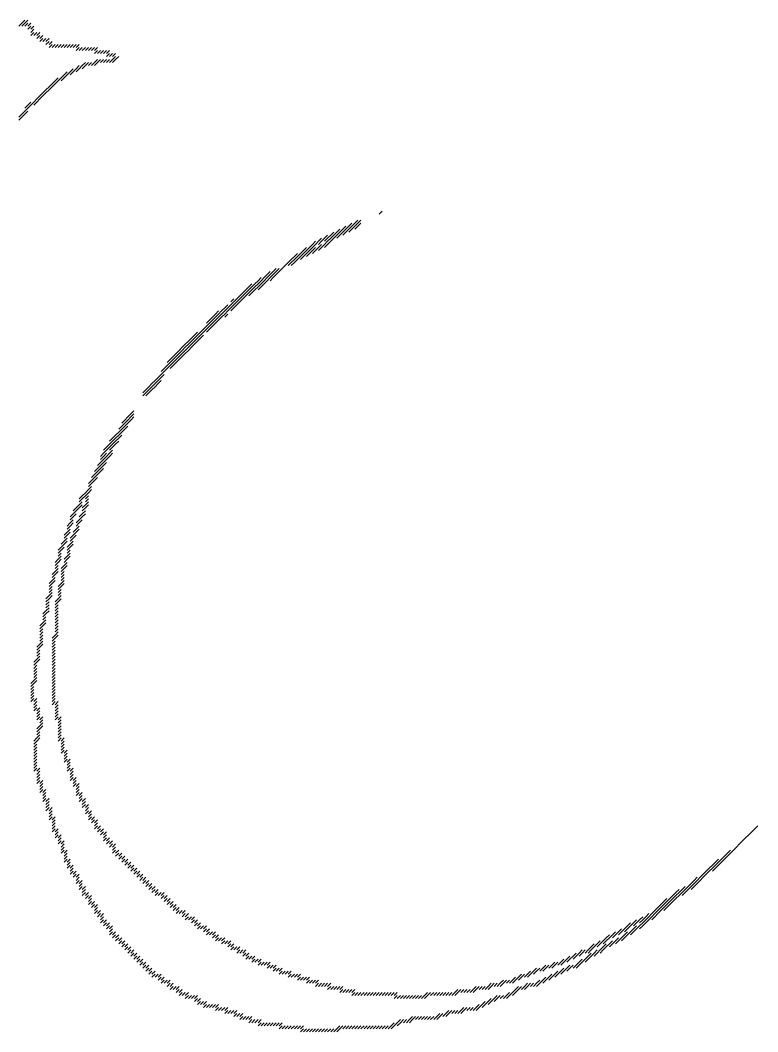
# Model space of a CAD drawing. Header units: metres. Extents: x 5 to 1923, y 5 to 1083.
# Drawn here: x 674.5 to 918, y 294 to 628 of the extents above; entities that cross this region are included whole.
import ezdxf

# ---------------------------------------------------------------- set-up
doc = ezdxf.new("R2010")
doc.units = ezdxf.units.M

msp = doc.modelspace()

# ---------------------------------------------------------------- linework, layer by layer
for p, q in [((675, 627), (676, 628)), ((676, 627), (677, 628)), ((674, 626), (675, 627)), ((675, 626), (676, 627)), ((676, 626), (677, 627)), ((677, 626), (678, 627)), ((677, 625), (678, 626)), ((678, 625), (679, 626)), ((678, 624), (679, 625)), ((678, 623), (679, 624)), ((679, 623), (680, 624)), ((680, 623), (681, 624)), ((680, 622), (681, 623)), ((681, 622), (682, 623)), ((681, 621), (682, 622)), ((682, 621), (683, 622)), ((683, 621), (684, 622)), ((683, 620), (684, 621)), ((684, 620), (685, 621)), ((684, 619), (685, 620)), ((685, 619), (686, 620)), ((686, 619), (687, 620)), ((687, 619), (688, 620)), ((688, 619), (689, 620)), ((689, 619), (690, 620)), ((690, 619), (691, 620)), ((691, 619), (692, 620)), ((692, 619), (693, 620)), ((693, 619), (694, 620)), ((693, 618), (694, 619)), ((694, 618), (695, 619)), ((695, 618), (696, 619)), ((696, 618), (697, 619)), ((697, 618), (698, 619)), ((698, 618), (699, 619)), ((699, 618), (700, 619)), ((699, 617), (700, 618)), ((700, 617), (701, 618)), ((701, 617), (702, 618)), ((702, 617), (703, 618)), ((703, 617), (704, 618)), ((699, 614), (700, 615)), ((700, 614), (701, 615)), ((701, 614), (702, 615)), ((702, 614), (703, 615)), ((703, 616), (704, 617)), ((703, 614), (704, 615)), ((704, 616), (705, 617)), ((704, 614), (705, 615)), ((705, 616), (706, 617)), ((705, 615), (706, 616)), ((705, 614), (706, 615)), ((706, 615), (707, 616)), ((691, 611), (692, 612)), ((692, 611), (693, 612)), ((693, 612), (694, 613)), ((693, 611), (694, 612)), ((694, 612), (695, 613)), ((695, 613), (696, 614)), ((695, 612), (696, 613)), ((696, 613), (697, 614)), ((697, 613), (698, 614)), ((698, 613), (699, 614)), ((699, 613), (700, 614)), ((685, 607), (686, 608)), ((686, 608), (687, 609)), ((686, 607), (687, 608)), ((687, 608), (688, 609)), ((688, 609), (689, 610)), ((688, 608), (689, 609)), ((689, 610), (690, 611)), ((689, 609), (690, 610)), ((690, 610), (691, 611)), ((691, 610), (692, 611)), ((682, 604), (683, 605)), ((683, 605), (684, 606)), ((683, 604), (684, 605)), ((684, 606), (685, 607)), ((684, 605), (685, 606)), ((685, 606), (686, 607)), ((679, 601), (680, 602)), ((680, 602), (681, 603)), ((680, 601), (681, 602)), ((681, 603), (682, 604)), ((681, 602), (682, 603)), ((682, 603), (683, 604)), ((675, 597), (676, 598)), ((676, 599), (677, 600)), ((676, 598), (677, 599)), ((676, 597), (677, 598)), ((677, 600), (678, 601)), ((677, 599), (678, 600)), ((678, 600), (679, 601)), ((679, 600), (680, 601)), ((674, 596), (675, 597)), ((674, 595), (675, 596)), ((675, 596), (676, 597)), ((793, 564), (794, 565)), ((785, 561), (786, 562)), ((786, 561), (787, 562)), ((777, 557), (778, 558)), ((778, 557), (779, 558)), ((779, 558), (780, 559)), ((779, 557), (780, 558)), ((780, 558), (781, 559)), ((780, 557), (781, 558)), ((781, 559), (782, 560)), ((781, 558), (782, 559)), ((781, 557), (782, 558)), ((782, 559), (783, 560)), ((782, 558), (783, 559)), ((783, 560), (784, 561)), ((783, 559), (784, 560)), ((783, 558), (784, 559)), ((784, 560), (785, 561)), ((784, 559), (785, 560)), ((785, 560), (786, 561)), ((785, 559), (786, 560)), ((786, 560), (787, 561)), ((771, 554), (772, 555)), ((772, 554), (773, 555)), ((773, 555), (774, 556)), ((773, 554), (774, 555)), ((774, 555), (775, 556)), ((775, 556), (776, 557)), ((775, 555), (776, 556)), ((775, 554), (776, 555)), ((776, 556), (777, 557)), ((776, 555), (777, 556)), ((776, 554), (777, 555)), ((777, 556), (778, 557)), ((777, 555), (778, 556)), ((778, 556), (779, 557)), ((779, 556), (780, 557)), ((767, 551), (768, 552)), ((768, 552), (769, 553)), ((768, 551), (769, 552)), ((769, 552), (770, 553)), ((769, 551), (770, 552)), ((770, 553), (771, 554)), ((770, 552), (771, 553)), ((770, 551), (771, 552)), ((771, 553), (772, 554)), ((771, 552), (772, 553)), ((771, 551), (772, 552)), ((772, 552), (773, 553)), ((773, 553), (774, 554)), ((773, 552), (774, 553)), ((774, 553), (775, 554)), ((775, 553), (776, 554)), ((762, 547), (763, 548)), ((763, 548), (764, 549)), ((763, 547), (764, 548)), ((764, 549), (765, 550)), ((764, 548), (765, 549)), ((764, 547), (765, 548)), ((765, 550), (766, 551)), ((765, 549), (766, 550)), ((765, 548), (766, 549)), ((766, 550), (767, 551)), ((766, 549), (767, 550)), ((767, 550), (768, 551)), ((767, 549), (768, 550)), ((768, 550), (769, 551)), ((769, 550), (770, 551)), ((756, 544), (757, 545)), ((757, 544), (758, 545)), ((758, 545), (759, 546)), ((758, 544), (759, 545)), ((759, 545), (760, 546)), ((759, 544), (760, 545)), ((760, 545), (761, 546)), ((761, 546), (762, 547)), ((752, 541), (753, 542)), ((753, 542), (754, 543)), ((753, 541), (754, 542)), ((754, 542), (755, 543)), ((754, 541), (755, 542)), ((755, 543), (756, 544)), ((755, 542), (756, 543)), ((755, 541), (756, 542)), ((756, 543), (757, 544)), ((756, 542), (757, 543)), ((757, 543), (758, 544)), ((757, 542), (758, 543)), ((758, 543), (759, 544)), ((747, 537), (748, 538)), ((748, 538), (749, 539)), ((748, 537), (749, 538)), ((749, 539), (750, 540)), ((749, 538), (750, 539)), ((749, 537), (750, 538)), ((750, 540), (751, 541)), ((750, 539), (751, 540)), ((750, 538), (751, 539)), ((750, 537), (751, 538)), ((751, 540), (752, 541)), ((751, 539), (752, 540)), ((751, 538), (752, 539)), ((752, 540), (753, 541)), ((752, 539), (753, 540)), ((753, 540), (754, 541)), ((753, 539), (754, 540)), ((754, 540), (755, 541)), ((744, 535), (745, 536)), ((744, 534), (745, 535)), ((745, 535), (746, 536)), ((745, 534), (746, 535)), ((746, 536), (747, 537)), ((746, 535), (747, 536)), ((746, 534), (747, 535)), ((747, 536), (748, 537)), ((747, 535), (748, 536)), ((748, 536), (749, 537)), ((739, 531), (740, 532)), ((740, 531), (741, 532)), ((741, 532), (742, 533)), ((741, 531), (742, 532)), ((742, 533), (743, 534)), ((742, 532), (743, 533)), ((742, 531), (743, 532)), ((743, 533), (744, 534)), ((743, 532), (744, 533)), ((744, 533), (745, 534)), ((744, 532), (745, 533)), ((745, 533), (746, 534)), ((736, 528), (737, 529)), ((736, 527), (737, 528)), ((737, 529), (738, 530)), ((737, 528), (738, 529)), ((737, 527), (738, 528)), ((738, 530), (739, 531)), ((738, 529), (739, 530)), ((738, 528), (739, 529)), ((738, 527), (739, 528)), ((739, 530), (740, 531)), ((739, 529), (740, 530)), ((739, 528), (740, 529)), ((740, 530), (741, 531)), ((740, 529), (741, 530)), ((741, 530), (742, 531)), ((742, 530), (743, 531)), ((732, 524), (733, 525)), ((733, 524), (734, 525)), ((734, 525), (735, 526)), ((734, 524), (735, 525)), ((735, 526), (736, 527)), ((735, 525), (736, 526)), ((736, 526), (737, 527)), ((736, 525), (737, 526)), ((737, 526), (738, 527)), ((729, 521), (730, 522)), ((730, 522), (731, 523)), ((730, 521), (731, 522)), ((731, 523), (732, 524)), ((731, 522), (732, 523)), ((731, 521), (732, 522)), ((732, 523), (733, 524)), ((732, 522), (733, 523)), ((732, 521), (733, 522)), ((733, 523), (734, 524)), ((733, 522), (734, 523)), ((734, 523), (735, 524)), ((725, 517), (726, 518)), ((726, 518), (727, 519)), ((726, 517), (727, 518)), ((727, 519), (728, 520)), ((727, 518), (728, 519)), ((727, 517), (728, 518)), ((728, 520), (729, 521)), ((728, 519), (729, 520)), ((728, 518), (729, 519)), ((728, 517), (729, 518)), ((729, 520), (730, 521)), ((729, 519), (730, 520)), ((729, 518), (730, 519)), ((730, 520), (731, 521)), ((730, 519), (731, 520)), ((731, 520), (732, 521)), ((723, 515), (724, 516)), ((723, 514), (724, 515)), ((724, 516), (725, 517)), ((724, 515), (725, 516)), ((724, 514), (725, 515)), ((725, 516), (726, 517)), ((725, 515), (726, 516)), ((725, 514), (726, 515)), ((726, 516), (727, 517)), ((726, 515), (727, 516)), ((727, 516), (728, 517)), ((721, 512), (722, 513)), ((721, 511), (722, 512)), ((722, 513), (723, 514)), ((722, 512), (723, 513)), ((723, 513), (724, 514)), ((724, 513), (725, 514)), ((717, 507), (718, 508)), ((718, 508), (719, 509)), ((718, 507), (719, 508)), ((719, 509), (720, 510)), ((719, 508), (720, 509)), ((719, 507), (720, 508)), ((720, 510), (721, 511)), ((720, 509), (721, 510)), ((720, 508), (721, 509)), ((721, 510), (722, 511)), ((715, 505), (716, 506)), ((715, 504), (716, 505)), ((716, 506), (717, 507)), ((716, 505), (717, 506)), ((716, 504), (717, 505)), ((717, 506), (718, 507)), ((717, 505), (718, 506)), ((718, 506), (719, 507)), ((710, 497), (711, 498)), ((711, 498), (712, 499)), ((711, 497), (712, 498)), ((708, 495), (709, 496)), ((708, 494), (709, 495)), ((709, 496), (710, 497)), ((709, 495), (710, 496)), ((709, 494), (710, 495)), ((710, 496), (711, 497)), ((710, 495), (711, 496)), ((711, 496), (712, 497)), ((705, 490), (706, 491)), ((706, 491), (707, 492)), ((706, 490), (707, 491)), ((707, 493), (708, 494)), ((707, 492), (708, 493)), ((707, 491), (708, 492)), ((707, 490), (708, 491)), ((708, 493), (709, 494)), ((708, 492), (709, 493)), ((709, 493), (710, 494)), ((703, 487), (704, 488)), ((704, 489), (705, 490)), ((704, 488), (705, 489)), ((704, 487), (705, 488)), ((705, 489), (706, 490)), ((705, 488), (706, 489)), ((705, 487), (706, 488)), ((706, 489), (707, 490)), ((706, 488), (707, 489)), ((701, 484), (702, 485)), ((702, 486), (703, 487)), ((702, 485), (703, 486)), ((702, 484), (703, 485)), ((703, 486), (704, 487)), ((703, 484), (704, 485)), ((704, 486), (705, 487)), ((704, 485), (705, 486)), ((704, 484), (705, 485)), ((700, 481), (701, 482)), ((700, 480), (701, 481)), ((701, 483), (702, 484)), ((701, 482), (702, 483)), ((701, 481), (702, 482)), ((701, 480), (702, 481)), ((702, 483), (703, 484)), ((702, 482), (703, 483)), ((702, 481), (703, 482)), ((703, 483), (704, 484)), ((698, 477), (699, 478)), ((699, 479), (700, 480)), ((699, 478), (700, 479)), ((699, 477), (700, 478)), ((700, 479), (701, 480)), ((700, 478), (701, 479)), ((701, 479), (702, 480)), ((697, 475), (698, 476)), ((697, 474), (698, 475)), ((698, 476), (699, 477)), ((698, 475), (699, 476)), ((699, 476), (700, 477)), ((694, 470), (695, 471)), ((695, 471), (696, 472)), ((695, 470), (696, 471)), ((696, 472), (697, 473)), ((696, 471), (697, 472)), ((696, 470), (697, 471)), ((697, 473), (698, 474)), ((697, 472), (698, 473)), ((693, 467), (694, 468)), ((694, 469), (695, 470)), ((694, 468), (695, 469)), ((694, 467), (695, 468)), ((695, 467), (696, 468)), ((696, 469), (697, 470)), ((696, 468), (697, 469)), ((696, 467), (697, 468)), ((691, 464), (692, 465)), ((692, 466), (693, 467)), ((692, 465), (693, 466)), ((692, 464), (693, 465)), ((693, 466), (694, 467)), ((694, 464), (695, 465)), ((695, 466), (696, 467)), ((695, 465), (696, 466)), ((695, 464), (696, 465)), ((690, 461), (691, 462)), ((690, 460), (691, 461)), ((691, 463), (692, 464)), ((691, 462), (692, 463)), ((691, 461), (692, 462)), ((693, 462), (694, 463)), ((693, 461), (694, 462)), ((693, 460), (694, 461)), ((694, 463), (695, 464)), ((694, 462), (695, 463)), ((689, 458), (690, 459)), ((689, 457), (690, 458)), ((690, 459), (691, 460)), ((690, 458), (691, 459)), ((691, 457), (692, 458)), ((692, 459), (693, 460)), ((692, 458), (693, 459)), ((692, 457), (693, 458)), ((693, 459), (694, 460)), ((688, 455), (689, 456)), ((688, 454), (689, 455)), ((689, 456), (690, 457)), ((689, 455), (690, 456)), ((690, 454), (691, 455)), ((691, 456), (692, 457)), ((691, 455), (692, 456)), ((691, 454), (692, 455)), ((687, 453), (688, 454)), ((687, 452), (688, 453)), ((687, 451), (688, 452)), ((687, 450), (688, 451)), ((688, 453), (689, 454)), ((689, 450), (690, 451)), ((690, 453), (691, 454)), ((690, 452), (691, 453)), ((690, 451), (691, 452)), ((690, 450), (691, 451)), ((686, 449), (687, 450)), ((686, 448), (687, 449)), ((686, 447), (687, 448)), ((687, 449), (688, 450)), ((688, 447), (689, 448)), ((689, 449), (690, 450)), ((689, 448), (690, 449)), ((689, 447), (690, 448)), ((685, 445), (686, 446)), ((685, 444), (686, 445)), ((686, 446), (687, 447)), ((686, 445), (687, 446)), ((688, 446), (689, 447)), ((688, 445), (689, 446)), ((688, 444), (689, 445)), ((684, 442), (685, 443)), ((684, 441), (685, 442)), ((684, 440), (685, 441)), ((685, 443), (686, 444)), ((685, 442), (686, 443)), ((687, 441), (688, 442)), ((687, 440), (688, 441)), ((688, 443), (689, 444)), ((688, 442), (689, 443)), ((688, 441), (689, 442)), ((683, 437), (684, 438)), ((684, 439), (685, 440)), ((684, 438), (685, 439)), ((684, 437), (685, 438)), ((687, 439), (688, 440)), ((687, 438), (688, 439)), ((687, 437), (688, 438)), ((683, 436), (684, 437)), ((683, 435), (684, 436)), ((683, 434), (684, 435)), ((686, 436), (687, 437)), ((686, 435), (687, 436)), ((686, 434), (687, 435)), ((687, 436), (688, 437)), ((682, 432), (683, 433)), ((682, 431), (683, 432)), ((682, 430), (683, 431)), ((683, 433), (684, 434)), ((683, 432), (684, 433)), ((686, 433), (687, 434)), ((686, 432), (687, 433)), ((686, 431), (687, 432)), ((686, 430), (687, 431)), ((681, 428), (682, 429)), ((681, 427), (682, 428)), ((682, 429), (683, 430)), ((682, 428), (683, 429)), ((686, 429), (687, 430)), ((686, 428), (687, 429)), ((686, 427), (687, 428)), ((681, 426), (682, 427)), ((681, 425), (682, 426)), ((681, 424), (682, 425)), ((685, 424), (686, 425)), ((686, 426), (687, 427)), ((686, 425), (687, 426)), ((686, 424), (687, 425)), ((680, 421), (681, 422)), ((680, 420), (681, 421)), ((681, 423), (682, 424)), ((681, 422), (682, 423)), ((681, 421), (682, 422)), ((685, 423), (686, 424)), ((685, 422), (686, 423)), ((685, 421), (686, 422)), ((685, 420), (686, 421)), ((680, 419), (681, 420)), ((680, 418), (681, 419)), ((680, 417), (681, 418)), ((685, 419), (686, 420)), ((685, 418), (686, 419)), ((685, 417), (686, 418)), ((679, 416), (680, 417)), ((679, 415), (680, 416)), ((679, 414), (680, 415)), ((680, 416), (681, 417)), ((685, 416), (686, 417)), ((685, 415), (686, 416)), ((685, 414), (686, 415)), ((679, 413), (680, 414)), ((679, 412), (680, 413)), ((679, 411), (680, 412)), ((679, 410), (680, 411)), ((685, 413), (686, 414)), ((685, 412), (686, 413)), ((685, 411), (686, 412)), ((685, 410), (686, 411)), ((678, 409), (679, 410)), ((678, 408), (679, 409)), ((678, 407), (679, 408)), ((679, 409), (680, 410)), ((685, 409), (686, 410)), ((685, 408), (686, 409)), ((685, 407), (686, 408)), ((678, 406), (679, 407)), ((678, 405), (679, 406)), ((678, 404), (679, 405)), ((685, 406), (686, 407)), ((685, 405), (686, 406)), ((685, 404), (686, 405)), ((678, 403), (679, 404)), ((679, 403), (680, 404)), ((679, 402), (680, 403)), ((679, 401), (680, 402)), ((679, 400), (680, 401)), ((680, 400), (681, 401)), ((685, 403), (686, 404)), ((685, 402), (686, 403)), ((686, 402), (687, 403)), ((686, 401), (687, 402)), ((686, 400), (687, 401)), ((680, 399), (681, 400)), ((680, 398), (681, 399)), ((680, 397), (681, 398)), ((681, 397), (682, 398)), ((686, 399), (687, 400)), ((686, 398), (687, 399)), ((686, 397), (687, 398)), ((687, 397), (688, 398)), ((680, 394), (681, 395)), ((681, 396), (682, 397)), ((681, 395), (682, 396)), ((681, 394), (682, 395)), ((687, 396), (688, 397)), ((687, 395), (688, 396)), ((687, 394), (688, 395)), ((679, 390), (680, 391)), ((680, 393), (681, 394)), ((680, 392), (681, 393)), ((680, 391), (681, 392)), ((680, 390), (681, 391)), ((687, 393), (688, 394)), ((687, 392), (688, 393)), ((687, 391), (688, 392)), ((687, 390), (688, 391)), ((688, 390), (689, 391)), ((679, 389), (680, 390)), ((679, 388), (680, 389)), ((679, 387), (680, 388)), ((688, 389), (689, 390)), ((688, 388), (689, 389)), ((688, 387), (689, 388)), ((679, 386), (680, 387)), ((679, 385), (680, 386)), ((679, 384), (680, 385)), ((688, 386), (689, 387)), ((689, 386), (690, 387)), ((689, 385), (690, 386)), ((689, 384), (690, 385)), ((679, 383), (680, 384)), ((679, 382), (680, 383)), ((679, 381), (680, 382)), ((679, 380), (680, 381)), ((680, 380), (681, 381)), ((689, 383), (690, 384)), ((690, 383), (691, 384)), ((690, 382), (691, 383)), ((690, 381), (691, 382)), ((690, 380), (691, 381)), ((691, 380), (692, 381)), ((680, 379), (681, 380)), ((680, 378), (681, 379)), ((680, 377), (681, 378)), ((691, 379), (692, 380)), ((691, 378), (692, 379)), ((691, 377), (692, 378)), ((692, 377), (693, 378)), ((680, 376), (681, 377)), ((681, 376), (682, 377)), ((681, 375), (682, 376)), ((681, 374), (682, 375)), ((692, 376), (693, 377)), ((692, 375), (693, 376)), ((693, 375), (694, 376)), ((693, 374), (694, 375)), ((681, 373), (682, 374)), ((682, 373), (683, 374)), ((682, 372), (683, 373)), ((682, 371), (683, 372)), ((682, 370), (683, 371)), ((683, 370), (684, 371)), ((693, 373), (694, 374)), ((693, 372), (694, 373)), ((694, 372), (695, 373)), ((694, 371), (695, 372)), ((694, 370), (695, 371)), ((695, 370), (696, 371)), ((683, 369), (684, 370)), ((683, 368), (684, 369)), ((683, 367), (684, 368)), ((684, 367), (685, 368)), ((695, 369), (696, 370)), ((695, 368), (696, 369)), ((696, 368), (697, 369)), ((696, 367), (697, 368)), ((684, 366), (685, 367)), ((684, 365), (685, 366)), ((684, 364), (685, 365)), ((685, 364), (686, 365)), ((696, 366), (697, 367)), ((697, 366), (698, 367)), ((697, 365), (698, 366)), ((697, 364), (698, 365)), ((698, 364), (699, 365)), ((685, 363), (686, 364)), ((685, 362), (686, 363)), ((685, 361), (686, 362)), ((685, 360), (686, 361)), ((686, 360), (687, 361)), ((698, 363), (699, 364)), ((699, 363), (700, 364)), ((699, 362), (700, 363)), ((699, 361), (700, 362)), ((700, 361), (701, 362)), ((700, 360), (701, 361)), ((701, 360), (702, 361)), ((916, 360), (917, 361)), ((917, 361), (918, 362)), ((686, 359), (687, 360)), ((686, 358), (687, 359)), ((687, 358), (688, 359)), ((687, 357), (688, 358)), ((701, 359), (702, 360)), ((702, 359), (703, 360)), ((702, 358), (703, 359)), ((702, 357), (703, 358)), ((703, 357), (704, 358)), ((913, 357), (914, 358)), ((914, 358), (915, 359)), ((915, 359), (916, 360)), ((687, 356), (688, 357)), ((688, 356), (689, 357)), ((688, 355), (689, 356)), ((688, 354), (689, 355)), ((703, 356), (704, 357)), ((704, 356), (705, 357)), ((704, 355), (705, 356)), ((705, 355), (706, 356)), ((705, 354), (706, 355)), ((910, 354), (911, 355)), ((911, 355), (912, 356)), ((912, 356), (913, 357)), ((688, 353), (689, 354)), ((689, 353), (690, 354)), ((689, 352), (690, 353)), ((689, 351), (690, 352)), ((689, 350), (690, 351)), ((690, 350), (691, 351)), ((705, 353), (706, 354)), ((706, 353), (707, 354)), ((706, 352), (707, 353)), ((707, 352), (708, 353)), ((707, 351), (708, 352)), ((708, 351), (709, 352)), ((708, 350), (709, 351)), ((709, 350), (710, 351)), ((904, 350), (905, 351)), ((905, 350), (906, 351)), ((906, 351), (907, 352)), ((906, 350), (907, 351)), ((907, 352), (908, 353)), ((907, 351), (908, 352)), ((908, 353), (909, 354)), ((908, 352), (909, 353)), ((909, 353), (910, 354)), ((690, 349), (691, 350)), ((690, 348), (691, 349)), ((691, 348), (692, 349)), ((691, 347), (692, 348)), ((709, 349), (710, 350)), ((710, 349), (711, 350)), ((710, 348), (711, 349)), ((711, 348), (712, 349)), ((711, 347), (712, 348)), ((712, 347), (713, 348)), ((901, 347), (902, 348)), ((902, 348), (903, 349)), ((902, 347), (903, 348)), ((903, 349), (904, 350)), ((903, 348), (904, 349)), ((903, 347), (904, 348)), ((904, 349), (905, 350)), ((904, 348), (905, 349)), ((905, 349), (906, 350)), ((691, 346), (692, 347)), ((692, 346), (693, 347)), ((692, 345), (693, 346)), ((693, 345), (694, 346)), ((693, 344), (694, 345)), ((712, 346), (713, 347)), ((713, 346), (714, 347)), ((713, 345), (714, 346)), ((714, 345), (715, 346)), ((714, 344), (715, 345)), ((715, 344), (716, 345)), ((897, 344), (898, 345)), ((898, 344), (899, 345)), ((899, 345), (900, 346)), ((899, 344), (900, 345)), ((900, 346), (901, 347)), ((900, 345), (901, 346)), ((901, 346), (902, 347)), ((693, 343), (694, 344)), ((694, 343), (695, 344)), ((694, 342), (695, 343)), ((694, 341), (695, 342)), ((695, 341), (696, 342)), ((695, 340), (696, 341)), ((715, 343), (716, 344)), ((716, 343), (717, 344)), ((716, 342), (717, 343)), ((717, 342), (718, 343)), ((717, 341), (718, 342)), ((718, 341), (719, 342)), ((718, 340), (719, 341)), ((719, 340), (720, 341)), ((891, 340), (892, 341)), ((892, 340), (893, 341)), ((893, 341), (894, 342)), ((893, 340), (894, 341)), ((894, 341), (895, 342)), ((894, 340), (895, 341)), ((895, 342), (896, 343)), ((895, 341), (896, 342)), ((896, 343), (897, 344)), ((896, 342), (897, 343)), ((896, 341), (897, 342)), ((897, 343), (898, 344)), ((897, 342), (898, 343)), ((898, 343), (899, 344)), ((695, 339), (696, 340)), ((696, 339), (697, 340)), ((696, 338), (697, 339)), ((697, 338), (698, 339)), ((697, 337), (698, 338)), ((719, 339), (720, 340)), ((720, 339), (721, 340)), ((721, 339), (722, 340)), ((721, 338), (722, 339)), ((722, 338), (723, 339)), ((722, 337), (723, 338)), ((723, 337), (724, 338)), ((887, 337), (888, 338)), ((888, 337), (889, 338)), ((889, 338), (890, 339)), ((889, 337), (890, 338)), ((890, 339), (891, 340)), ((890, 338), (891, 339)), ((890, 337), (891, 338)), ((891, 339), (892, 340)), ((891, 338), (892, 339)), ((892, 339), (893, 340)), ((893, 339), (894, 340)), ((697, 336), (698, 337)), ((698, 336), (699, 337)), ((698, 335), (699, 336)), ((699, 335), (700, 336)), ((699, 334), (700, 335)), ((699, 333), (700, 334)), ((700, 333), (701, 334)), ((723, 336), (724, 337)), ((724, 336), (725, 337)), ((724, 335), (725, 336)), ((725, 335), (726, 336)), ((725, 334), (726, 335)), ((726, 334), (727, 335)), ((726, 333), (727, 334)), ((727, 333), (728, 334)), ((728, 333), (729, 334)), ((883, 333), (884, 334)), ((884, 334), (885, 335)), ((884, 333), (885, 334)), ((885, 335), (886, 336)), ((885, 334), (886, 335)), ((885, 333), (886, 334)), ((886, 336), (887, 337)), ((886, 335), (887, 336)), ((886, 334), (887, 335)), ((887, 336), (888, 337)), ((887, 335), (888, 336)), ((887, 334), (888, 335)), ((888, 336), (889, 337)), ((888, 335), (889, 336)), ((889, 336), (890, 337)), ((700, 332), (701, 333)), ((701, 332), (702, 333)), ((701, 331), (702, 332)), ((701, 330), (702, 331)), ((702, 330), (703, 331)), ((728, 332), (729, 333)), ((729, 332), (730, 333)), ((729, 331), (730, 332)), ((730, 331), (731, 332)), ((731, 331), (732, 332)), ((731, 330), (732, 331)), ((732, 330), (733, 331)), ((877, 330), (878, 331)), ((878, 330), (879, 331)), ((879, 331), (880, 332)), ((879, 330), (880, 331)), ((880, 331), (881, 332)), ((880, 330), (881, 331)), ((881, 332), (882, 333)), ((881, 331), (882, 332)), ((881, 330), (882, 331)), ((882, 332), (883, 333)), ((882, 331), (883, 332)), ((883, 332), (884, 333)), ((883, 331), (884, 332)), ((884, 332), (885, 333)), ((702, 329), (703, 330)), ((703, 329), (704, 330)), ((703, 328), (704, 329)), ((704, 328), (705, 329)), ((704, 327), (705, 328)), ((732, 329), (733, 330)), ((733, 329), (734, 330)), ((733, 328), (734, 329)), ((734, 328), (735, 329)), ((735, 328), (736, 329)), ((735, 327), (736, 328)), ((736, 327), (737, 328)), ((872, 327), (873, 328)), ((873, 327), (874, 328)), ((874, 328), (875, 329)), ((874, 327), (875, 328)), ((875, 329), (876, 330)), ((875, 328), (876, 329)), ((876, 329), (877, 330)), ((876, 327), (877, 328)), ((877, 329), (878, 330)), ((877, 328), (878, 329)), ((877, 327), (878, 328)), ((878, 328), (879, 329)), ((879, 329), (880, 330)), ((879, 328), (880, 329)), ((880, 329), (881, 330)), ((704, 326), (705, 327)), ((705, 326), (706, 327)), ((705, 325), (706, 326)), ((706, 325), (707, 326)), ((706, 324), (707, 325)), ((707, 324), (708, 325)), ((707, 323), (708, 324)), ((708, 323), (709, 324)), ((736, 326), (737, 327)), ((737, 326), (738, 327)), ((738, 326), (739, 327)), ((738, 325), (739, 326)), ((739, 325), (740, 326)), ((739, 324), (740, 325)), ((740, 324), (741, 325)), ((741, 324), (742, 325)), ((741, 323), (742, 324)), ((742, 323), (743, 324)), ((743, 323), (744, 324)), ((865, 323), (866, 324)), ((866, 323), (867, 324)), ((867, 324), (868, 325)), ((867, 323), (868, 324)), ((868, 325), (869, 326)), ((868, 324), (869, 325)), ((869, 325), (870, 326)), ((869, 323), (870, 324)), ((870, 326), (871, 327)), ((870, 325), (871, 326)), ((870, 323), (871, 324)), ((871, 326), (872, 327)), ((871, 324), (872, 325)), ((871, 323), (872, 324)), ((872, 326), (873, 327)), ((872, 324), (873, 325)), ((873, 325), (874, 326)), ((873, 324), (874, 325)), ((874, 326), (875, 327)), ((874, 325), (875, 326)), ((875, 326), (876, 327)), ((876, 326), (877, 327)), ((708, 322), (709, 323)), ((709, 322), (710, 323)), ((709, 321), (710, 322)), ((710, 321), (711, 322)), ((710, 320), (711, 321)), ((711, 320), (712, 321)), ((743, 322), (744, 323)), ((744, 322), (745, 323)), ((744, 321), (745, 322)), ((745, 321), (746, 322)), ((746, 321), (747, 322)), ((746, 320), (747, 321)), ((747, 320), (748, 321)), ((748, 320), (749, 321)), ((859, 320), (860, 321)), ((860, 320), (861, 321)), ((861, 320), (862, 321)), ((862, 321), (863, 322)), ((862, 320), (863, 321)), ((863, 322), (864, 323)), ((863, 321), (864, 322)), ((864, 322), (865, 323)), ((864, 320), (865, 321)), ((865, 322), (866, 323)), ((865, 320), (866, 321)), ((866, 321), (867, 322)), ((866, 320), (867, 321)), ((867, 322), (868, 323)), ((867, 321), (868, 322)), ((868, 322), (869, 323)), ((869, 322), (870, 323)), ((711, 319), (712, 320)), ((712, 319), (713, 320)), ((712, 318), (713, 319)), ((713, 318), (714, 319)), ((713, 317), (714, 318)), ((714, 317), (715, 318)), ((748, 319), (749, 320)), ((749, 319), (750, 320)), ((749, 318), (750, 319)), ((750, 318), (751, 319)), ((751, 318), (752, 319)), ((751, 317), (752, 318)), ((752, 317), (753, 318)), ((753, 317), (754, 318)), ((853, 317), (854, 318)), ((854, 317), (855, 318)), ((855, 318), (856, 319)), ((855, 317), (856, 318)), ((856, 318), (857, 319)), ((857, 319), (858, 320)), ((857, 318), (858, 319)), ((858, 319), (859, 320)), ((859, 319), (860, 320)), ((859, 317), (860, 318)), ((860, 317), (861, 318)), ((861, 318), (862, 319)), ((861, 317), (862, 318)), ((862, 319), (863, 320)), ((862, 318), (863, 319)), ((863, 319), (864, 320)), ((864, 319), (865, 320)), ((714, 316), (715, 317)), ((715, 316), (716, 317)), ((715, 315), (716, 316)), ((716, 315), (717, 316)), ((716, 314), (717, 315)), ((717, 314), (718, 315)), ((717, 313), (718, 314)), ((718, 313), (719, 314)), ((753, 316), (754, 317)), ((754, 316), (755, 317)), ((755, 316), (756, 317)), ((756, 316), (757, 317)), ((756, 315), (757, 316)), ((757, 315), (758, 316)), ((758, 315), (759, 316)), ((758, 314), (759, 315)), ((759, 314), (760, 315)), ((760, 314), (761, 315)), ((760, 313), (761, 314)), ((761, 313), (762, 314)), ((762, 313), (763, 314)), ((763, 313), (764, 314)), ((842, 313), (843, 314)), ((843, 313), (844, 314)), ((844, 314), (845, 315)), ((844, 313), (845, 314)), ((845, 314), (846, 315)), ((846, 314), (847, 315)), ((847, 315), (848, 316)), ((847, 314), (848, 315)), ((848, 315), (849, 316)), ((849, 315), (850, 316)), ((850, 316), (851, 317)), ((850, 315), (851, 316)), ((851, 316), (852, 317)), ((851, 313), (852, 314)), ((852, 316), (853, 317)), ((852, 313), (853, 314)), ((853, 316), (854, 317)), ((853, 314), (854, 315)), ((853, 313), (854, 314)), ((854, 314), (855, 315)), ((855, 315), (856, 316)), ((855, 314), (856, 315)), ((856, 315), (857, 316)), ((857, 315), (858, 316)), ((858, 316), (859, 317)), ((858, 315), (859, 316)), ((859, 316), (860, 317)), ((718, 312), (719, 313)), ((719, 312), (720, 313)), ((720, 312), (721, 313)), ((720, 311), (721, 312)), ((721, 311), (722, 312)), ((721, 310), (722, 311)), ((722, 310), (723, 311)), ((723, 310), (724, 311)), ((763, 312), (764, 313)), ((764, 312), (765, 313)), ((765, 312), (766, 313)), ((766, 312), (767, 313)), ((766, 311), (767, 312)), ((767, 311), (768, 312)), ((768, 311), (769, 312)), ((769, 311), (770, 312)), ((769, 310), (770, 311)), ((770, 310), (771, 311)), ((771, 310), (772, 311)), ((772, 310), (773, 311)), ((833, 310), (834, 311)), ((834, 310), (835, 311)), ((835, 310), (836, 311)), ((836, 310), (837, 311)), ((837, 311), (838, 312)), ((837, 310), (838, 311)), ((838, 311), (839, 312)), ((839, 312), (840, 313)), ((839, 311), (840, 312)), ((840, 312), (841, 313)), ((841, 312), (842, 313)), ((842, 312), (843, 313)), ((845, 310), (846, 311)), ((846, 310), (847, 311)), ((847, 311), (848, 312)), ((847, 310), (848, 311)), ((848, 311), (849, 312)), ((849, 312), (850, 313)), ((849, 311), (850, 312)), ((850, 312), (851, 313)), ((851, 312), (852, 313)), ((723, 309), (724, 310)), ((724, 309), (725, 310)), ((724, 308), (725, 309)), ((725, 308), (726, 309)), ((726, 308), (727, 309)), ((726, 307), (727, 308)), ((727, 307), (728, 308)), ((772, 309), (773, 310)), ((773, 309), (774, 310)), ((774, 309), (775, 310)), ((775, 309), (776, 310)), ((776, 309), (777, 310)), ((776, 308), (777, 309)), ((777, 308), (778, 309)), ((778, 308), (779, 309)), ((779, 308), (780, 309)), ((780, 308), (781, 309)), ((780, 307), (781, 308)), ((781, 307), (782, 308)), ((782, 307), (783, 308)), ((783, 307), (784, 308)), ((784, 307), (785, 308)), ((818, 307), (819, 308)), ((819, 307), (820, 308)), ((820, 307), (821, 308)), ((821, 307), (822, 308)), ((822, 307), (823, 308)), ((823, 307), (824, 308)), ((824, 308), (825, 309)), ((824, 307), (825, 308)), ((825, 308), (826, 309)), ((826, 308), (827, 309)), ((827, 308), (828, 309)), ((828, 308), (829, 309)), ((829, 309), (830, 310)), ((829, 308), (830, 309)), ((830, 309), (831, 310)), ((831, 309), (832, 310)), ((832, 309), (833, 310)), ((833, 309), (834, 310)), ((837, 307), (838, 308)), ((838, 308), (839, 309)), ((838, 307), (839, 308)), ((839, 308), (840, 309)), ((840, 308), (841, 309)), ((841, 309), (842, 310)), ((841, 308), (842, 309)), ((842, 309), (843, 310)), ((843, 309), (844, 310)), ((844, 309), (845, 310)), ((845, 309), (846, 310)), ((727, 306), (728, 307)), ((728, 306), (729, 307)), ((729, 306), (730, 307)), ((729, 305), (730, 306)), ((730, 305), (731, 306)), ((731, 305), (732, 306)), ((732, 305), (733, 306)), ((732, 304), (733, 305)), ((733, 304), (734, 305)), ((733, 303), (734, 304)), ((734, 303), (735, 304)), ((735, 303), (736, 304)), ((784, 306), (785, 307)), ((785, 306), (786, 307)), ((786, 306), (787, 307)), ((787, 306), (788, 307)), ((788, 306), (789, 307)), ((789, 306), (790, 307)), ((790, 306), (791, 307)), ((791, 306), (792, 307)), ((792, 306), (793, 307)), ((793, 306), (794, 307)), ((794, 306), (795, 307)), ((795, 306), (796, 307)), ((796, 306), (797, 307)), ((797, 306), (798, 307)), ((798, 306), (799, 307)), ((798, 305), (799, 306)), ((799, 305), (800, 306)), ((800, 305), (801, 306)), ((801, 305), (802, 306)), ((802, 305), (803, 306)), ((803, 305), (804, 306)), ((804, 305), (805, 306)), ((805, 305), (806, 306)), ((806, 305), (807, 306)), ((807, 305), (808, 306)), ((808, 306), (809, 307)), ((808, 305), (809, 306)), ((809, 306), (810, 307)), ((810, 306), (811, 307)), ((811, 306), (812, 307)), ((812, 306), (813, 307)), ((813, 306), (814, 307)), ((814, 306), (815, 307)), ((815, 306), (816, 307)), ((816, 306), (817, 307)), ((817, 306), (818, 307)), ((818, 306), (819, 307)), ((827, 303), (828, 304)), ((828, 303), (829, 304)), ((829, 304), (830, 305)), ((829, 303), (830, 304)), ((830, 304), (831, 305)), ((831, 305), (832, 306)), ((831, 304), (832, 305)), ((832, 305), (833, 306)), ((833, 305), (834, 306)), ((834, 305), (835, 306)), ((835, 306), (836, 307)), ((835, 305), (836, 306)), ((836, 306), (837, 307)), ((837, 306), (838, 307)), ((735, 302), (736, 303)), ((736, 302), (737, 303)), ((737, 302), (738, 303)), ((738, 302), (739, 303)), ((739, 302), (740, 303)), ((739, 301), (740, 302)), ((740, 301), (741, 302)), ((741, 301), (742, 302)), ((742, 301), (743, 302)), ((742, 300), (743, 301)), ((743, 300), (744, 301)), ((744, 300), (745, 301)), ((745, 300), (746, 301)), ((815, 300), (816, 301)), ((816, 300), (817, 301)), ((817, 300), (818, 301)), ((818, 300), (819, 301)), ((819, 300), (820, 301)), ((820, 301), (821, 302)), ((820, 300), (821, 301)), ((821, 301), (822, 302)), ((822, 301), (823, 302)), ((823, 301), (824, 302)), ((824, 301), (825, 302)), ((825, 302), (826, 303)), ((825, 301), (826, 302)), ((826, 302), (827, 303)), ((827, 302), (828, 303)), ((745, 299), (746, 300)), ((746, 299), (747, 300)), ((747, 299), (748, 300)), ((747, 298), (748, 299)), ((748, 298), (749, 299)), ((749, 298), (750, 299)), ((750, 298), (751, 299)), ((750, 297), (751, 298)), ((751, 297), (752, 298)), ((752, 297), (753, 298)), ((753, 297), (754, 298)), ((799, 297), (800, 298)), ((800, 297), (801, 298)), ((801, 297), (802, 298)), ((802, 297), (803, 298)), ((803, 298), (804, 299)), ((803, 297), (804, 298)), ((804, 298), (805, 299)), ((805, 298), (806, 299)), ((806, 298), (807, 299)), ((807, 298), (808, 299)), ((808, 298), (809, 299)), ((809, 298), (810, 299)), ((810, 298), (811, 299)), ((811, 298), (812, 299)), ((812, 299), (813, 300)), ((812, 298), (813, 299)), ((813, 299), (814, 300)), ((814, 299), (815, 300)), ((815, 299), (816, 300)), ((753, 296), (754, 297)), ((754, 296), (755, 297)), ((755, 296), (756, 297)), ((756, 296), (757, 297)), ((757, 296), (758, 297)), ((758, 296), (759, 297)), ((759, 296), (760, 297)), ((760, 296), (761, 297)), ((760, 295), (761, 296)), ((761, 295), (762, 296)), ((762, 295), (763, 296)), ((763, 295), (764, 296)), ((764, 295), (765, 296)), ((765, 295), (766, 296)), ((766, 295), (767, 296)), ((767, 295), (768, 296)), ((767, 294), (768, 295)), ((768, 294), (769, 295)), ((769, 294), (770, 295)), ((770, 294), (771, 295)), ((771, 294), (772, 295)), ((772, 294), (773, 295)), ((773, 294), (774, 295)), ((774, 294), (775, 295)), ((775, 294), (776, 295)), ((776, 294), (777, 295)), ((777, 294), (778, 295)), ((778, 294), (779, 295)), ((779, 295), (780, 296)), ((779, 294), (780, 295)), ((780, 295), (781, 296)), ((781, 295), (782, 296)), ((782, 295), (783, 296)), ((783, 295), (784, 296)), ((784, 295), (785, 296)), ((785, 295), (786, 296)), ((786, 295), (787, 296)), ((787, 295), (788, 296)), ((788, 295), (789, 296)), ((789, 295), (790, 296)), ((790, 295), (791, 296)), ((791, 295), (792, 296)), ((792, 295), (793, 296)), ((793, 295), (794, 296)), ((794, 295), (795, 296)), ((795, 295), (796, 296)), ((796, 295), (797, 296)), ((797, 296), (798, 297)), ((797, 295), (798, 296)), ((798, 296), (799, 297)), ((799, 296), (800, 297))]:
    msp.add_line(p, q)

doc.saveas('drawing.dxf')
